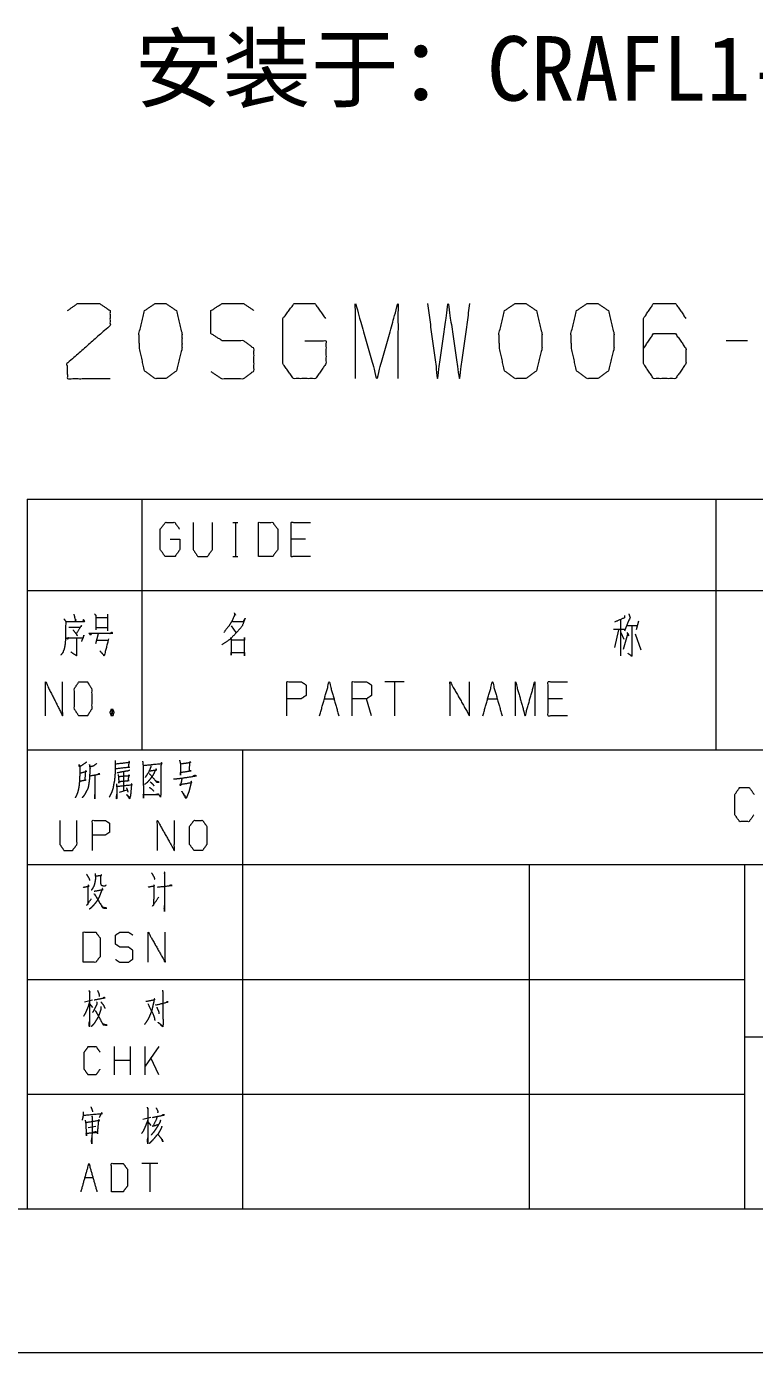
# Model space of a CAD drawing. Header units: millimetres. Extents: x 0 to 594, y 0 to 420.
# Drawn here: x 404 to 454.7, y 0 to 92.4 of the extents above; entities that cross this region are included whole.
import ezdxf

# ---------------------------------------------------------------- set-up
doc = ezdxf.new("R2010")
doc.units = ezdxf.units.MM
doc.layers.add('101', color=7, linetype='Continuous', true_color=0xffffff)

msp = doc.modelspace()

# ---------------------------------------------------------------- linework, layer by layer
at = {"layer": '101', "color": 72, "linetype": 'Continuous', "lineweight": 18}
for p, q in [((454.205, 70.512), (452.724, 70.512)), ((404, 59.463), (412, 59.463)), ((404, 59.463), (404, 53.113)), ((412, 59.463), (452, 59.463)), ((412, 59.463), (412, 53.113)), ((452, 59.463), (482, 59.463)), ((452, 59.463), (452, 53.113)), ((418.347, 57.85), (418.683, 57.85)), ((418.524, 57.85), (418.524, 55.475)), ((423.413, 56.675), (422.405, 56.675)), ((418.347, 55.475), (418.683, 55.475)), ((404, 53.113), (412, 53.113)), ((404, 53.113), (404, 42)), ((412, 53.113), (412, 42)), ((412, 53.113), (452, 53.113)), ((452, 53.113), (452, 42)), ((452, 53.113), (482, 53.113)), ((408.76, 51.225), (409.576, 51.225)), ((409.592, 51.45), (409.592, 50.3)), ((445.355, 51.075), (445.355, 48.55)), ((446.627, 50.975), (446.45, 50.35)), ((408.76, 50.525), (409.576, 50.525)), ((408.948, 50.075), (408.76, 49.375)), ((418.231, 50.65), (418.549, 50.175)), ((444.877, 50.4), (445.637, 50.4)), ((445.213, 50.35), (444.948, 49.125)), ((445.39, 50.175), (445.602, 49.7)), ((445.867, 50.125), (445.549, 49)), ((445.779, 50.675), (446.556, 50.675)), ((445.796, 50.175), (445.938, 49.95)), ((446.38, 50.075), (446.786, 48.975)), ((408.807, 49.65), (409.592, 49.65)), ((430.279, 46.737), (428.935, 46.737)), ((429.607, 46.737), (429.607, 44.363)), ((424.718, 45.563), (425.39, 45.563)), ((428.002, 44.363), (427.666, 45.563)), ((436.101, 45.563), (436.772, 45.563)), ((441.325, 45.563), (440.318, 45.563)), ((409.846, 44.812), (409.987, 44.388)), ((404, 42), (412, 42)), ((412, 42), (452, 42)), ((452, 42), (482, 42)), ((410.722, 40.45), (410.706, 39.147)), ((410.425, 39.059), (410.971, 39.213)), ((408.546, 24.552), (407.99, 24.407)), ((408.356, 24.304), (408.561, 24.035)), ((410.097, 19.346), (410.097, 21.313)), ((411.209, 19.346), (411.209, 21.313)), ((413.184, 21.313), (412.219, 19.947)), ((412.219, 19.346), (412.219, 21.313)), ((411.209, 20.34), (410.097, 20.34)), ((413.184, 19.346), (412.628, 20.526)), ((408.25, 15.684), (408.777, 15.766)), ((412.625, 16.367), (412.054, 16.242)), ((412.42, 16.077), (412.61, 15.828)), ((413.108, 13.168), (411.996, 13.168)), ((412.552, 13.168), (412.552, 11.202)), ((408.031, 12.196), (408.587, 12.196))]:
    msp.add_line(p, q, dxfattribs=at)
at = {"layer": '101', "color": 133, "linetype": 'Continuous', "lineweight": 18}
for p, q in [((404, 42), (404, 10)), ((404, 42), (584, 42)), ((419, 42), (419, 10)), ((404, 34), (584, 34)), ((439, 34), (439, 10)), ((454, 34), (454, 10)), ((404, 26), (454, 26)), ((454, 22), (563, 22)), ((404, 18), (454, 18)), ((25, 10), (584, 10)), ((404, 10), (584, 10)), ((0, 0), (594, 0))]:
    msp.add_line(p, q, dxfattribs=at)
at = {"layer": '101', "color": 72, "linetype": 'Continuous', "lineweight": 18}
for points, knots in [([(406.813, 72.606), (407.514, 73.102), (409.034, 73.102), (409.774, 72.606), (409.774, 71.559), (406.774, 68.913), (406.813, 67.866), (409.774, 67.866)], [0, 0, 0.069693, 0.192979, 0.265274, 0.350228, 0.67474, 0.759752, 1, 1]), ([(413.663, 67.866), (414.404, 68.417), (414.793, 69.961), (414.793, 71.008), (414.404, 72.606), (413.663, 73.102), (412.923, 73.102), (412.182, 72.606), (411.793, 71.008), (411.832, 69.961), (412.182, 68.417), (412.923, 67.866), (413.663, 67.866)], [0, 0, 0.067527, 0.183972, 0.260585, 0.380944, 0.446143, 0.500306, 0.565505, 0.685864, 0.76253, 0.87831, 0.945837, 1, 1]), ([(416.812, 68.362), (417.552, 67.866), (419.072, 67.866), (419.812, 68.417), (419.812, 69.961), (419.072, 70.512), (417.591, 70.512), (416.812, 71.008), (416.812, 72.606), (417.591, 73.102), (419.072, 73.102), (419.812, 72.606)], [0, 0, 0.068035, 0.184055, 0.254519, 0.372335, 0.442799, 0.555844, 0.62637, 0.748394, 0.818921, 0.931965, 1, 1]), ([(423.351, 70.512), (424.831, 70.512), (424.831, 68.913), (424.091, 67.866), (422.571, 67.866), (421.831, 68.913), (421.831, 72.055), (422.61, 73.102), (424.052, 73.102), (424.792, 72.055)], [0, 0, 0.103295, 0.214796, 0.304262, 0.410273, 0.49974, 0.718896, 0.809957, 0.910536, 1, 1]), ([(426.889, 67.866), (426.889, 73.102), (428.37, 67.866), (429.85, 73.102), (429.85, 67.866)], [0, 0, 0.245192, 0.5, 0.754808, 1, 1]), ([(431.908, 73.102), (432.609, 67.866), (433.35, 73.102), (434.129, 67.866), (434.869, 73.102)], [0, 0, 0.249745, 0.499742, 0.750003, 1, 1]), ([(438.758, 67.866), (439.499, 68.417), (439.888, 69.961), (439.888, 71.008), (439.499, 72.606), (438.758, 73.102), (438.018, 73.102), (437.277, 72.606), (436.888, 71.008), (436.927, 69.961), (437.277, 68.417), (438.018, 67.866), (438.758, 67.866)], [0, 0, 0.067524, 0.18397, 0.260582, 0.380941, 0.446138, 0.500304, 0.565503, 0.685862, 0.762527, 0.878307, 0.945834, 1, 1]), ([(443.777, 67.866), (444.518, 68.417), (444.907, 69.961), (444.907, 71.008), (444.518, 72.606), (443.777, 73.102), (443.037, 73.102), (442.296, 72.606), (441.907, 71.008), (441.946, 69.961), (442.296, 68.417), (443.037, 67.866), (443.777, 67.866)], [0, 0, 0.067527, 0.183972, 0.260585, 0.380944, 0.446143, 0.500306, 0.565505, 0.685864, 0.762529, 0.87831, 0.945837, 1, 1]), ([(446.965, 69.961), (447.666, 71.008), (449.186, 71.008), (449.926, 69.961), (449.926, 68.913), (449.186, 67.866), (447.666, 67.866), (446.965, 68.913), (446.965, 72.055), (447.666, 73.102), (449.186, 73.102), (449.926, 72.055)], [0, 0, 0.076964, 0.169762, 0.248074, 0.312019, 0.39033, 0.483128, 0.560092, 0.751927, 0.82889, 0.921688, 1, 1]), ([(413.971, 56.675), (414.642, 56.675), (414.642, 55.95), (414.307, 55.475), (413.617, 55.475), (413.281, 55.95), (413.281, 57.375), (413.635, 57.85), (414.289, 57.85), (414.625, 57.375)], [0, 0, 0.103298, 0.214798, 0.304266, 0.410278, 0.499742, 0.718897, 0.809959, 0.910536, 1, 1]), ([(415.576, 57.85), (415.576, 55.95), (415.894, 55.475), (416.565, 55.475), (416.919, 55.95), (416.919, 57.85)], [0, 0, 0.337152, 0.4386, 0.55778, 0.662848, 1, 1]), ([(420.129, 55.475), (421.118, 55.475), (421.472, 55.95), (421.472, 57.375), (421.118, 57.85), (420.129, 57.85), (420.129, 55.475)], [0, 0, 0.142139, 0.227162, 0.43179, 0.516813, 0.658952, 1, 1]), ([(423.748, 55.475), (422.405, 55.475), (422.405, 57.85), (423.748, 57.85)], [0, 0, 0.26539, 0.73461, 1, 1]), ([(406.563, 51.125), (406.689, 50.95), (406.657, 49.45), (406.595, 49.075), (406.485, 48.775), (406.344, 48.6)], [0, 0, 0.081566, 0.649825, 0.793834, 0.914837, 1, 1]), ([(406.704, 50.95), (408.007, 50.95), (407.928, 51.075), (407.85, 50.9)], [0, 0, 0.793274, 0.883167, 1, 1]), ([(407.254, 51.45), (407.363, 51), (407.395, 51.075), (407.348, 50.9)], [0, 0, 0.638263, 0.750289, 1, 1]), ([(408.697, 51.475), (408.776, 51.375), (408.776, 50.35)], [0, 0, 0.110327, 1, 1]), ([(418.32, 50.95), (419.08, 50.95), (419.203, 51.175), (418.974, 50.6), (418.549, 50.125), (418.143, 49.7), (417.56, 49.325)], [0, 0, 0.213825, 0.286067, 0.460277, 0.639448, 0.804909, 1, 1]), ([(418.426, 51.55), (418.532, 51.375), (418.479, 51.45), (418.284, 50.975), (418.055, 50.625), (417.701, 50.175)], [0, 0, 0.113638, 0.164642, 0.449679, 0.682199, 1, 1]), ([(445.637, 51.35), (445.637, 51.2), (444.948, 50.9)], [0, 0, 0.16634, 1, 1]), ([(445.938, 51.475), (446.026, 51.225), (445.637, 50.275)], [0, 0, 0.205285, 1, 1]), ([(406.908, 49.825), (406.814, 49.7), (406.767, 49.8), (407.913, 49.8), (407.96, 50), (407.787, 49.55)], [0, 0, 0.074523, 0.127162, 0.672611, 0.770466, 1, 1]), ([(406.893, 50.55), (407.709, 50.55), (407.803, 50.675), (407.41, 50.075), (407.505, 49.95), (407.222, 50.35)], [0, 0, 0.349361, 0.416368, 0.723324, 0.79033, 1, 1]), ([(408.462, 50.075), (408.415, 50), (408.321, 50.125), (409.968, 50.125), (409.874, 50.2), (409.764, 50.075)], [0, 0, 0.040637, 0.112445, 0.868407, 0.923638, 1, 1]), ([(446.15, 50.675), (446.15, 48.525), (445.867, 48.725)], [0, 0, 0.861245, 1, 1]), ([(407.442, 49.825), (407.442, 48.55), (407.034, 48.825)], [0, 0, 0.721581, 1, 1]), ([(409.67, 49.725), (409.372, 48.55), (409.074, 48.9)], [0, 0, 0.725023, 1, 1]), ([(418.161, 49.8), (418.214, 49.725), (418.214, 48.6), (418.214, 48.775), (419.15, 48.775), (419.15, 48.55), (419.15, 49.825), (419.15, 49.65), (418.249, 49.65)], [0, 0, 0.018727, 0.248084, 0.283763, 0.47474, 0.520612, 0.780551, 0.816229, 1, 1]), ([(405.28, 44.363), (405.28, 46.737), (406.472, 44.363), (406.472, 46.737)], [0, 0, 0.32062, 0.67938, 1, 1]), ([(407.602, 44.363), (408.198, 44.363), (408.496, 44.838), (408.496, 46.263), (408.198, 46.737), (407.602, 46.737), (407.288, 46.263), (407.288, 44.838), (407.602, 44.363)], [0, 0, 0.094595, 0.183572, 0.409673, 0.49865, 0.593245, 0.683572, 0.909673, 1, 1]), ([(422.106, 44.363), (422.106, 46.737), (423.114, 46.737), (423.449, 46.513), (423.449, 45.788), (423.096, 45.563), (422.106, 45.563)], [0, 0, 0.401146, 0.571314, 0.639589, 0.762044, 0.832821, 1, 1]), ([(424.383, 44.363), (425.054, 46.737), (425.726, 44.363)], [0, 0, 0.499999, 1, 1]), ([(426.659, 44.363), (426.659, 46.737), (427.666, 46.737), (428.002, 46.513), (428.002, 45.788), (427.666, 45.563), (426.659, 45.563)], [0, 0, 0.400951, 0.571036, 0.639278, 0.761673, 0.829915, 1, 1]), ([(433.488, 44.363), (433.488, 46.737), (434.832, 44.363), (434.832, 46.737)], [0, 0, 0.317574, 0.682426, 1, 1]), ([(435.765, 44.363), (436.437, 46.737), (437.108, 44.363)], [0, 0, 0.499999, 1, 1]), ([(438.041, 44.363), (438.041, 46.737), (438.713, 44.363), (439.385, 46.737), (439.385, 44.363)], [0, 0, 0.245192, 0.500001, 0.754808, 1, 1]), ([(441.661, 44.363), (440.318, 44.363), (440.318, 46.737), (441.661, 46.737)], [0, 0, 0.26539, 0.73461, 1, 1]), ([(409.846, 44.388), (409.987, 44.388), (410.065, 44.613), (409.987, 44.812), (409.846, 44.812), (409.767, 44.613), (409.846, 44.388), (409.987, 44.812)], [0, 0, 0.086295, 0.231897, 0.363169, 0.449464, 0.580736, 0.726337, 1, 1]), ([(408.131, 41.134), (408.068, 41.09), (407.647, 40.803), (407.616, 40.98), (407.663, 40.803), (407.663, 40.229), (407.647, 39.876), (407.631, 39.633), (407.6, 39.39), (407.553, 39.169), (407.491, 38.949), (407.413, 38.794), (407.35, 38.661)], [0, 0, 0.024368, 0.186804, 0.243943, 0.302151, 0.48502, 0.597665, 0.675193, 0.753197, 0.825096, 0.898188, 0.953343, 1, 1]), ([(408.865, 41.046), (408.615, 40.869), (408.381, 40.803), (408.349, 40.98), (408.381, 40.715), (408.365, 40.45), (408.349, 40.163), (408.334, 39.92), (408.303, 39.699), (408.271, 39.456), (408.225, 39.28), (408.147, 39.147), (408.068, 38.993), (407.99, 38.86), (407.912, 38.75), (407.834, 38.661)], [0, 0, 0.096324, 0.172942, 0.229419, 0.313419, 0.396987, 0.487496, 0.564127, 0.634338, 0.711439, 0.768977, 0.81739, 0.871907, 0.92032, 0.962889, 1, 1]), ([(410.128, 41.245), (410.144, 41.046), (410.144, 40.693), (410.128, 40.362), (410.113, 40.141), (410.082, 39.854), (410.035, 39.611), (409.988, 39.346), (409.926, 39.147), (409.847, 38.949), (409.723, 38.706)], [0, 0, 0.076502, 0.212087, 0.339339, 0.424292, 0.535104, 0.630036, 0.733299, 0.813246, 0.895184, 1, 1]), ([(410.175, 41.024), (411.143, 41.134), (411.096, 41.179), (411.05, 40.781), (411.128, 40.781), (410.16, 40.671)], [0, 0, 0.391072, 0.416916, 0.577577, 0.608912, 1, 1]), ([(412.048, 41.201), (412.079, 40.914), (412.11, 38.639), (412.095, 38.882), (413.203, 38.882), (413.125, 38.904), (412.969, 38.882)], [0, 0, 0.069512, 0.617085, 0.67568, 0.942516, 0.962044, 1, 1]), ([(412.095, 40.914), (413.406, 41.046), (413.359, 41.112), (413.328, 40.914), (413.312, 38.926), (413.297, 38.706), (413.188, 38.882)], [0, 0, 0.328133, 0.348331, 0.398412, 0.893174, 0.948283, 1, 1]), ([(412.532, 40.56), (412.594, 40.538), (413.031, 40.605), (412.985, 40.671), (412.782, 40.251), (412.626, 40.03), (412.485, 39.854), (412.345, 39.699), (412.189, 39.589)], [0, 0, 0.033928, 0.260452, 0.302022, 0.540802, 0.679358, 0.795013, 0.902032, 1, 1]), ([(412.61, 40.892), (412.61, 40.781), (412.47, 40.45), (412.298, 40.185), (412.22, 40.075)], [0, 0, 0.119857, 0.510428, 0.853217, 1, 1]), ([(414.623, 41.267), (414.686, 41.002), (414.686, 40.229), (414.686, 40.428), (415.435, 40.538), (415.31, 40.538), (415.341, 41.09), (415.357, 41.179), (415.388, 41.112), (415.279, 41.09), (414.686, 41.002)], [0, 0, 0.076614, 0.294118, 0.350047, 0.563215, 0.598354, 0.753962, 0.779204, 0.799818, 0.831203, 1, 1]), ([(407.694, 39.81), (407.725, 39.832), (408.084, 39.898), (408.037, 39.876), (408.084, 40.56), (408.115, 40.472), (407.678, 40.362)], [0, 0, 0.02268, 0.239271, 0.26999, 0.67699, 0.732559, 1, 1]), ([(408.365, 40.185), (409.068, 40.317), (409.021, 40.34), (408.943, 40.295)], [0, 0, 0.834802, 0.895274, 1, 1]), ([(408.724, 40.229), (408.724, 38.595), (408.709, 38.706), (408.724, 38.882)], [0, 0, 0.849782, 0.907773, 1, 1]), ([(411.128, 40.582), (411.081, 40.538), (410.69, 40.472), (410.472, 40.428), (410.269, 40.384)], [0, 0, 0.072258, 0.516577, 0.766872, 1, 1]), ([(410.347, 40.273), (410.363, 40.119), (410.394, 39.677), (410.378, 39.788), (411.112, 39.854), (411.05, 39.854), (411.096, 40.251), (411.128, 40.185), (410.363, 40.119)], [0, 0, 0.056493, 0.217483, 0.258029, 0.52592, 0.548622, 0.694151, 0.720787, 1, 1]), ([(412.501, 40.317), (412.548, 40.317), (413.031, 39.743), (413.203, 39.743), (413.031, 39.788), (412.953, 39.832)], [0, 0, 0.037884, 0.645153, 0.784051, 0.927467, 1, 1]), ([(412.579, 39.765), (412.75, 39.611), (412.829, 39.501)], [0, 0, 0.630803, 1, 1]), ([(414.202, 39.986), (414.405, 39.986), (414.81, 40.03), (415.81, 40.185), (415.7, 40.207), (415.544, 40.163)], [0, 0, 0.107045, 0.322378, 0.855631, 0.914429, 1, 1]), ([(414.795, 40.03), (414.686, 39.501), (414.654, 39.589), (415.482, 39.721), (415.435, 39.81), (415.435, 39.721), (415.341, 39.346), (415.279, 39.103), (415.201, 38.904), (415.138, 38.75), (415.091, 38.639), (415.06, 38.617), (414.779, 39.125), (415.076, 38.661)], [0, 0, 0.136369, 0.159977, 0.371155, 0.396351, 0.41861, 0.516112, 0.579318, 0.633127, 0.675138, 0.705363, 0.714999, 0.861277, 1, 1]), ([(410.222, 39.633), (410.238, 39.434), (410.253, 38.926), (410.238, 38.595), (410.222, 38.684), (410.253, 38.904)], [0, 0, 0.14747, 0.523363, 0.768669, 0.835021, 1, 1]), ([(410.253, 39.456), (411.315, 39.567), (411.284, 39.633), (411.268, 39.523), (411.221, 39.015), (411.206, 38.816), (411.143, 38.595), (410.94, 38.882), (411.159, 38.661)], [0, 0, 0.374079, 0.399745, 0.438827, 0.617585, 0.687453, 0.767884, 0.891101, 1, 1]), ([(410.925, 39.346), (410.987, 39.169), (411.018, 39.037)], [0, 0, 0.579206, 1, 1]), ([(412.516, 39.39), (412.719, 39.236), (412.813, 39.125)], [0, 0, 0.637927, 1, 1]), ([(454.658, 37.468), (454.322, 36.993), (453.668, 36.993), (453.332, 37.468), (453.332, 38.893), (453.668, 39.368), (454.34, 39.368), (454.676, 38.893)], [0, 0, 0.114568, 0.243367, 0.357935, 0.638584, 0.753152, 0.885428, 1, 1]), ([(406.286, 37.083), (406.286, 35.405), (406.567, 34.985), (407.16, 34.985), (407.473, 35.405), (407.473, 37.083)], [0, 0, 0.337152, 0.438596, 0.55778, 0.662848, 1, 1]), ([(408.549, 34.985), (408.549, 37.083), (409.439, 37.083), (409.736, 36.884), (409.736, 36.244), (409.423, 36.045), (408.549, 36.045)], [0, 0, 0.401145, 0.571315, 0.639588, 0.762043, 0.832818, 1, 1]), ([(413.075, 34.985), (413.075, 37.083), (414.261, 34.985), (414.261, 37.083)], [0, 0, 0.317574, 0.682426, 1, 1]), ([(415.635, 34.985), (416.228, 34.985), (416.524, 35.405), (416.524, 36.663), (416.228, 37.083), (415.635, 37.083), (415.322, 36.663), (415.322, 35.405), (415.635, 34.985)], [0, 0, 0.102677, 0.191615, 0.409473, 0.498411, 0.601089, 0.691615, 0.909473, 1, 1]), ([(408.128, 33.342), (408.316, 33.033), (408.347, 32.9)], [0, 0, 0.726446, 1, 1]), ([(408.737, 33.386), (408.753, 33.187), (408.753, 32.966), (408.721, 32.768), (408.675, 32.569), (408.612, 32.436), (408.55, 32.326), (408.472, 32.216)], [0, 0, 0.161542, 0.340479, 0.503495, 0.668951, 0.787649, 0.890431, 1, 1]), ([(408.768, 33.209), (409.19, 33.253), (409.159, 33.32), (409.112, 33.143), (409.112, 32.856), (409.112, 32.701), (409.127, 32.635), (409.159, 32.569), (409.221, 32.547), (409.299, 32.525), (409.408, 32.525), (409.471, 32.547), (409.518, 32.591)], [0, 0, 0.256877, 0.301268, 0.412023, 0.585997, 0.679674, 0.720919, 0.7653, 0.805457, 0.85462, 0.920845, 0.961001, 1, 1]), ([(412.67, 33.43), (412.857, 33.099), (412.888, 32.966)], [0, 0, 0.736537, 1, 1]), ([(413.56, 33.496), (413.575, 33.342), (413.575, 30.758), (413.56, 30.935), (413.575, 31.156)], [0, 0, 0.049515, 0.872925, 0.929447, 1, 1]), ([(407.894, 32.414), (408.316, 32.503), (408.253, 32.591), (408.238, 32.414), (408.222, 31.244), (408.144, 31.156), (408.472, 31.619)], [0, 0, 0.167415, 0.209472, 0.278411, 0.733406, 0.779229, 1, 1]), ([(412.436, 32.436), (412.873, 32.525), (412.841, 32.569), (412.81, 31.2), (412.748, 31.112), (413.169, 31.73)], [0, 0, 0.163602, 0.183442, 0.685811, 0.72549, 1, 1]), ([(413.076, 32.436), (414.09, 32.547), (414.028, 32.569), (413.903, 32.525)], [0, 0, 0.837057, 0.891361, 1, 1]), ([(408.675, 32.149), (409.283, 32.26), (409.237, 32.326), (409.096, 31.929), (409.018, 31.752), (408.94, 31.597), (408.815, 31.399), (408.675, 31.222), (408.534, 31.067), (408.425, 30.957), (408.331, 30.891)], [0, 0, 0.254937, 0.288355, 0.462049, 0.541621, 0.612965, 0.709675, 0.802668, 0.888738, 0.952739, 1, 1]), ([(408.659, 31.951), (408.69, 31.951), (409.268, 30.979), (409.564, 30.957), (409.268, 31.023), (409.19, 31.112)], [0, 0, 0.016597, 0.617598, 0.775738, 0.937326, 1, 1]), ([(407.91, 27.192), (408.784, 27.192), (409.096, 27.612), (409.096, 28.87), (408.784, 29.29), (407.91, 29.29), (407.91, 27.192)], [0, 0, 0.142136, 0.227161, 0.43179, 0.516816, 0.658952, 1, 1]), ([(410.157, 27.391), (410.454, 27.192), (411.062, 27.192), (411.359, 27.413), (411.359, 28.031), (411.062, 28.252), (410.469, 28.252), (410.157, 28.451), (410.157, 29.091), (410.469, 29.29), (411.062, 29.29), (411.359, 29.091)], [0, 0, 0.068038, 0.184052, 0.254519, 0.372334, 0.442801, 0.555845, 0.62637, 0.748392, 0.818918, 0.931961, 1, 1]), ([(412.436, 27.192), (412.436, 29.29), (413.622, 27.192), (413.622, 29.29)], [0, 0, 0.317574, 0.682426, 1, 1]), ([(408.297, 25.235), (408.371, 25.111), (408.341, 25.153), (408.341, 22.71), (408.312, 22.855), (408.341, 23.062)], [0, 0, 0.048148, 0.065088, 0.880815, 0.930183, 1, 1]), ([(408.898, 25.235), (408.985, 25.049), (409.015, 24.925), (409.015, 24.801)], [0, 0, 0.449927, 0.72868, 1, 1]), ([(413.433, 25.256), (413.463, 25.028), (413.463, 23.455), (413.477, 22.938), (413.463, 22.731), (413.448, 22.689), (413.126, 23.021), (413.448, 22.731)], [0, 0, 0.066217, 0.519982, 0.669307, 0.729162, 0.741827, 0.875056, 1, 1]), ([(408.341, 24.407), (408.254, 24.118), (408.151, 23.869), (408.049, 23.642), (407.932, 23.435)], [0, 0, 0.285938, 0.539663, 0.775435, 1, 1]), ([(409.132, 24.118), (409.146, 23.952), (409.058, 23.662), (408.971, 23.435), (408.868, 23.248), (408.693, 22.958), (408.59, 22.834), (408.458, 22.71)], [0, 0, 0.103476, 0.291956, 0.443857, 0.576191, 0.787108, 0.887318, 1, 1]), ([(408.868, 24.428), (408.854, 24.263), (408.707, 23.973), (408.605, 23.766), (408.546, 23.683)], [0, 0, 0.201933, 0.596286, 0.876829, 1, 1]), ([(408.678, 24.573), (409.424, 24.718), (409.366, 24.739), (409.293, 24.697)], [0, 0, 0.838754, 0.907252, 1, 1]), ([(409.146, 24.428), (409.322, 24.2), (409.366, 24.097), (409.424, 23.973)], [0, 0, 0.535198, 0.744447, 1, 1]), ([(412.262, 24.47), (412.906, 24.594), (412.862, 24.656), (412.819, 24.407), (412.76, 24.159), (412.701, 23.89), (412.584, 23.559), (412.453, 23.29), (412.438, 23.248), (412.321, 23.062), (412.175, 22.855)], [0, 0, 0.244423, 0.272769, 0.366786, 0.461903, 0.564545, 0.695473, 0.80714, 0.823505, 0.905514, 1, 1]), ([(412.409, 24.325), (412.804, 23.517), (412.877, 23.29), (412.892, 23.145)], [0, 0, 0.700218, 0.886543, 1, 1]), ([(412.936, 24.242), (412.98, 24.221), (413.828, 24.428), (413.77, 24.449), (413.711, 24.407)], [0, 0, 0.045962, 0.873312, 0.932107, 1, 1]), ([(413.038, 24.056), (413.17, 23.745), (413.184, 23.6)], [0, 0, 0.698422, 1, 1]), ([(408.737, 23.828), (408.78, 23.786), (409.293, 22.834), (409.571, 22.814), (409.307, 22.876), (409.234, 22.958)], [0, 0, 0.033497, 0.633662, 0.788434, 0.938664, 1, 1]), ([(409.073, 19.74), (408.795, 19.346), (408.254, 19.346), (407.975, 19.74), (407.975, 20.919), (408.254, 21.313), (408.81, 21.313), (409.088, 20.919)], [0, 0, 0.114566, 0.243371, 0.357937, 0.638582, 0.753148, 0.885434, 1, 1]), ([(407.914, 16.76), (407.914, 16.574), (407.855, 16.284), (407.826, 16.18)], [0, 0, 0.316024, 0.817546, 1, 1]), ([(407.914, 16.532), (409.231, 16.656), (409.201, 16.719), (409.026, 16.387)], [0, 0, 0.748921, 0.787785, 1, 1]), ([(408.44, 17.112), (408.528, 16.905), (408.558, 16.76)], [0, 0, 0.603344, 1, 1]), ([(412.362, 17.091), (412.42, 16.988), (412.405, 17.008), (412.405, 14.566), (412.391, 14.752), (412.405, 14.959)], [0, 0, 0.039885, 0.048389, 0.86771, 0.930393, 1, 1]), ([(412.991, 17.05), (413.093, 16.843), (413.108, 16.76), (413.093, 16.698)], [0, 0, 0.609645, 0.831589, 1, 1]), ([(408.045, 16.201), (408.075, 16.015), (408.133, 15.104), (408.119, 15.27), (408.85, 15.352), (408.762, 15.373), (408.601, 15.332)], [0, 0, 0.083432, 0.487209, 0.560758, 0.88655, 0.926463, 1, 1]), ([(408.85, 15.352), (408.909, 15.249), (408.997, 16.242), (409.026, 16.16), (408.104, 16.015)], [0, 0, 0.055629, 0.522281, 0.563367, 1, 1]), ([(408.499, 16.47), (408.528, 16.429), (408.514, 14.545), (408.484, 14.731), (408.514, 14.959)], [0, 0, 0.021551, 0.822258, 0.902418, 1, 1]), ([(412.42, 16.222), (412.288, 15.891), (412.186, 15.642), (412.098, 15.456), (411.981, 15.27)], [0, 0, 0.339096, 0.594725, 0.790666, 1, 1]), ([(413.386, 15.766), (413.342, 15.621), (413.166, 15.29), (412.991, 15.083), (412.801, 14.856), (412.64, 14.69), (412.508, 14.566)], [0, 0, 0.100504, 0.349354, 0.529551, 0.726518, 0.879826, 1, 1]), ([(413.284, 16.18), (413.269, 16.077), (413.093, 15.766), (413.079, 15.746), (412.947, 15.539), (412.801, 15.332), (412.64, 15.145)], [0, 0, 0.084867, 0.374491, 0.395073, 0.594273, 0.800097, 1, 1]), ([(413.035, 16.408), (413.02, 16.284), (412.771, 15.787), (412.742, 15.766), (413.196, 15.911)], [0, 0, 0.104846, 0.570662, 0.600717, 1, 1]), ([(412.742, 16.387), (413.562, 16.553), (413.503, 16.574), (413.386, 16.512)], [0, 0, 0.811183, 0.871423, 1, 1]), ([(413.108, 15.207), (413.401, 14.856), (413.459, 14.69), (413.371, 14.897)], [0, 0, 0.533337, 0.737997, 1, 1]), ([(409.874, 11.202), (410.694, 11.202), (410.986, 11.595), (410.986, 12.775), (410.694, 13.168), (409.874, 13.168), (409.874, 11.202)], [0, 0, 0.142134, 0.22716, 0.43179, 0.516816, 0.65895, 1, 1])]:
    msp.add_open_spline(points, degree=1, knots=knots, dxfattribs=at)
msp.add_open_spline([(407.753, 11.202), (408.309, 13.168), (408.865, 11.202)], degree=1, dxfattribs=at)

# ---------------------------------------------------------------- texts
at = {"layer": '101', "color": 95, "linetype": 'Continuous', "lineweight": 18, "insert": (411.496, 91.738), "char_height": 4.5, "width": 12383.9218, "attachment_point": 1}
msp.add_mtext('{\\fSimSun|b0|i0|c134|p2;安装于：CRAFL1-1B00BP00S夹具}', dxfattribs=at)

doc.saveas('drawing.dxf')
